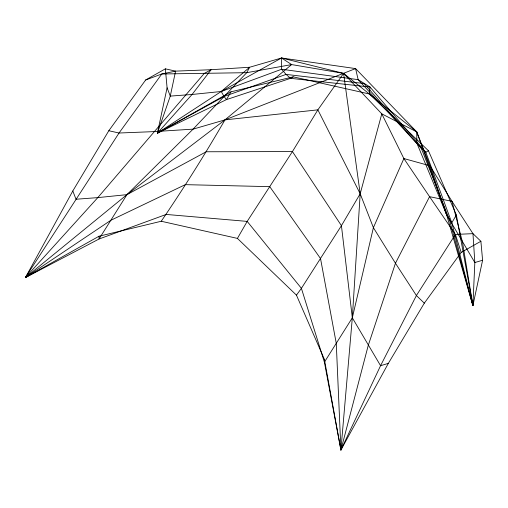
<?xml version="1.0" encoding="UTF-8"?>
<svg xmlns="http://www.w3.org/2000/svg" width="508" height="508" viewBox="0 0 508 508"><rect width="100%" height="100%" fill="white"/><g stroke="black" fill="none" stroke-linecap="round" stroke-linejoin="round"><path stroke-width="0.76" d="M108.807 130.727L119.031 133.02L154.572 131.597L193.097 129.134L224.968 119.875L355.581 68.593L358.165 79.654L421.284 148.304L449.402 219.64L472.897 305.613L474.834 262.547L472.967 233.648L452.012 201.352L429.952 165.773L416.757 131.883L355.581 68.593L281.534 57.988L249.663 67.246L211.138 69.71L175.59 71.133L161.798 73.984L145.656 79.985L108.807 130.727L72.809 190.964L25.4 277.584L99.035 239.008L166.192 214.433L247.193 221.399L301.409 288.334L324.402 362.172L340.912 450.012L388.328 363.391L424.32 303.162L461.169 252.419L480.885 241.275L472.967 233.648L455.403 234.442L416.401 295.535L380.562 365.69L340.912 450.012L324.396 359.391L296.462 295.148L237.42 238.404L161.246 221.253L99.028 236.226L25.4 277.584L119.031 133.02L161.798 73.984L246.736 72.676L291.649 64.586L343.586 73.368L416.757 131.883L446.595 214.662L472.897 305.613L482.6 260.248L480.885 241.275M237.42 238.404L247.193 221.399L292.437 151.568L317.868 109.849L343.586 73.368L381.8 113.856L403.873 158.553L429.565 196.66L395.453 263.239L368.243 345.415L340.912 450.012L352.323 317.811L360.191 193.77L343.586 73.368L281.534 57.988L221.228 91.497L157.385 133.179L167.088 87.821L165.367 68.84L175.59 71.133L170.275 96.101L157.385 133.179L226.435 99.619L290.582 78.334L293.224 76.848L369.405 93.999L428.447 150.749L456.381 214.986L472.897 305.613L451.803 222.783L425.806 152.235L370.008 87.027L358.165 79.654L281.623 69.247L221.228 91.497L192.068 94.475L170.275 96.101L167.088 87.821M369.405 93.999L370.008 87.027L290.582 78.334L286.061 74.403L281.623 69.247L281.534 57.988L291.649 64.586L224.968 119.875L126.949 194.647L25.4 277.584L97.796 197.618L204.197 73.495L211.138 69.71L192.068 94.475L157.385 133.179L224.034 96.476L286.061 74.403L364.02 83.502L421.284 148.304L425.806 152.235L428.447 150.749M293.224 76.848L231.013 91.821L226.435 99.619L224.034 96.476L221.228 91.497L249.663 67.246L246.736 72.676L193.097 129.134L126.949 194.647L99.035 239.008L99.028 236.226M456.381 214.986L451.803 222.783L449.402 219.64L446.595 214.662L416.846 143.148L416.757 131.883L381.8 113.856L360.191 193.77L341.427 225.66L301.409 288.334L296.462 295.148M161.246 221.253C183.706 188.271 204.953 154.4 224.968 119.875L317.868 109.849L360.191 193.77L373.393 227.66L395.453 263.239L416.401 295.535L424.32 303.162M25.4 277.584L110.909 220.25L185.299 184.652L269.748 186.652L320.523 258.547L336.277 343.414L340.912 450.012M145.656 79.985L165.367 68.84M157.385 133.179L231.013 91.821M482.6 260.248L474.834 262.547L446.595 214.662L429.952 165.773L403.873 158.553L373.393 227.66L352.323 317.811L324.402 362.172L324.396 359.391M388.328 363.391L380.562 365.69L352.323 317.811L341.427 225.66L292.437 151.568L206.204 151.765L126.949 194.647L97.796 197.618L76.003 199.244L72.809 190.964M461.169 252.419L455.403 234.442L429.565 196.66L452.012 201.352L462.515 242.272L472.897 305.613"/></g></svg>
